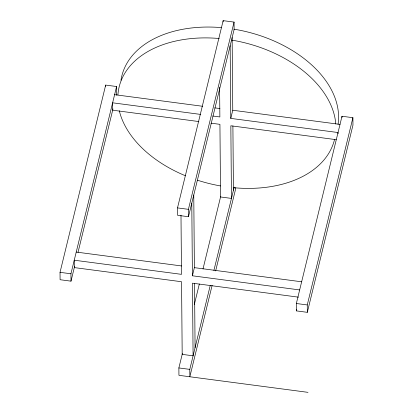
<?xml version="1.0" encoding="UTF-8"?>
<svg xmlns="http://www.w3.org/2000/svg" width="413" height="413" viewBox="0 0 413 413"><rect width="100%" height="100%" fill="white"/><g stroke="black" fill="none" stroke-linecap="round" stroke-linejoin="round"><path stroke-width="0.62" d="M74.614 266.339L71 281.16L60.092 279.72L60.03 272.337L105.676 85.083L116.585 86.523L116.647 93.911L116.342 95.16M71 281.16L70.938 273.773L116.585 86.523M78.021 252.353L112.981 108.939M177.507 207.899L223.154 20.65L234.063 22.09L234.125 29.473L188.478 216.727L177.569 215.287L177.507 207.899L188.416 209.339L188.478 216.727M188.416 209.339L234.063 22.09M299.662 289.936L192.406 275.791L194.389 267.65L193.769 195.013M338.04 133.771L338.03 132.537L230.774 118.392L232.762 110.25L232.142 37.614M308.005 392.35L178.937 375.324L178.875 367.942L182.386 353.538M194.296 304.686L199.334 284.02M202.995 268.992L220.707 196.345M212.132 285.331L189.846 376.764L189.784 369.377L210.238 285.46M213.903 270.427L234.207 187.135M215.648 270.928L235.493 189.515L235.477 187.667M296.353 303.503L342 116.254L352.909 117.695L352.97 125.077L307.324 312.331L296.415 310.891L296.353 303.503L307.262 304.944L307.324 312.331M296.415 310.891L296.72 309.642M307.262 304.944L352.909 117.695M114.597 94.665L202.7 106.286M214.832 107.886L219.938 108.557M232.762 110.25L340.013 124.396M200.718 114.427L112.615 102.806L112.677 110.194L198.865 121.561M212.845 116.027L219.871 116.951L219.618 87.386M210.997 123.162L219.933 124.339L220.552 196.97L231.461 198.41L230.841 125.779L336.177 139.671M76.229 252.064L181.57 265.957M194.389 267.65L301.645 281.795M298.449 297.154L192.468 283.179L193.088 355.81L182.185 354.369L181.56 281.738L74.309 267.593L74.247 260.205L181.498 274.351L180.992 215.214M60.03 272.337L70.938 273.773M178.875 367.942L189.784 369.377M342 116.254L342.01 117.488M232.896 125.991L233.443 190.269M230.155 45.755L230.774 118.392M223.154 20.65L223.165 21.879M194.523 283.39L195.075 347.669M191.787 203.155L192.406 275.791M105.676 85.083L105.687 86.317M334.545 139.527A110.865 72.59 13.7 0 1 233.206 187.662M220.521 185.938A110.865 72.59 13.7 0 1 197.409 180.182M185.411 175.757A110.865 72.59 13.7 0 1 119.305 110.792M117.912 94.913A110.865 72.59 13.7 0 1 219.262 38.512M231.946 40.133A110.865 72.59 13.7 0 1 335.779 123.946M120.973 80.261A110.865 72.59 13.7 0 1 221.275 27.604M233.954 29.173A110.865 72.59 13.7 0 1 338.051 124.318"/></g></svg>
